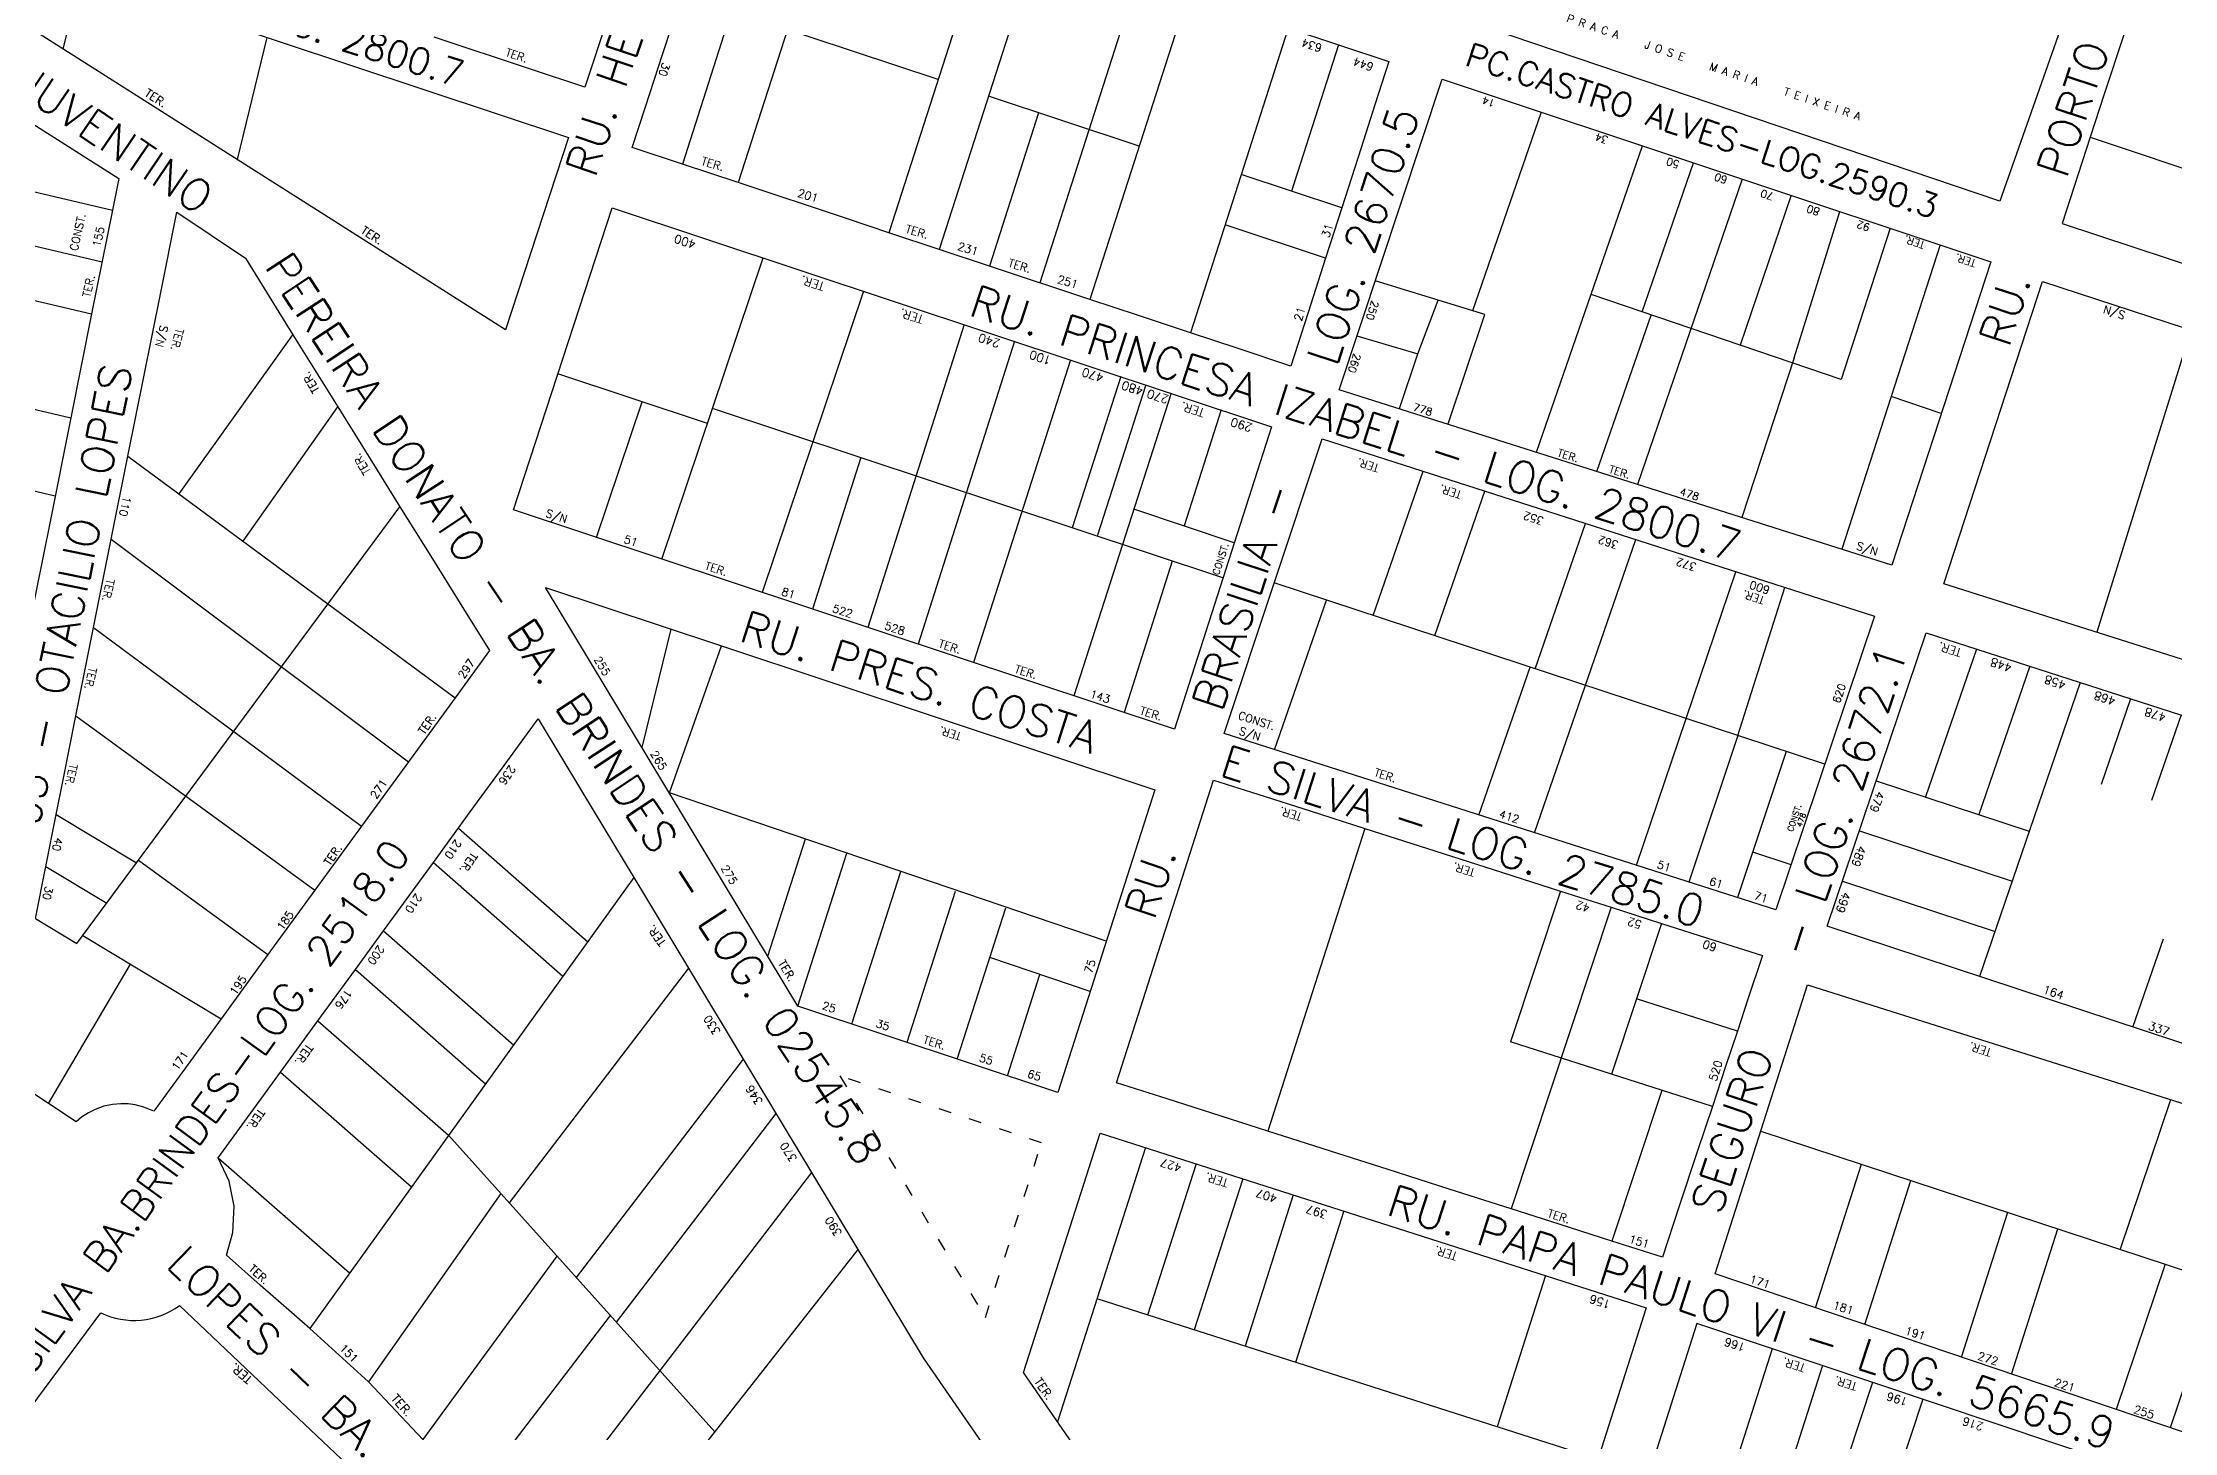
# Model space of a CAD drawing. Extents: x 714896 to 749292, y 8417558 to 8447149.
# Drawn here: x 740052.2 to 740454.8, y 8425999.2 to 8426261.6 of the extents above; entities that cross this region are included whole.
import ezdxf

# ---------------------------------------------------------------- set-up
doc = ezdxf.new("R2010")
doc.units = 0
doc.header["$MEASUREMENT"] = 0
doc.linetypes.add('ACAD_ISO03W100', pattern=[30, 12, -18])
for name, color, linetype in [('LOTE', 7, 'CONTINUOUS'), ('NUM-PORTA', 7, 'CONTINUOUS'), ('QUADRA', 6, 'CONTINUOUS'), ('TEXTO', 7, 'CONTINUOUS'), ('TEXTODERUA', 3, 'CONTINUOUS')]:
    doc.layers.add(name, color=color, linetype=linetype)
doc.styles.add('ROMANS', font='ROMANS.SHX', dxfattribs={"height": 1.5})

msp = doc.modelspace()

# ---------------------------------------------------------------- linework, layer by layer
at = {"layer": 'LOTE', "color": 7}
for p, q in [((740335.23, 8426248.46, 523.03), (740322.26, 8426210.98, 521.15)), ((740438.95, 8426243.73, 528.21), (740495.39, 8426224.85, 526.23)), ((740334.36, 8426184.24, 517.97), (740354.41, 8426242.08, 523.03)), ((740354.31, 8426210.74, 521.13), (740363.99, 8426238.9, 523.03)), ((740373.22, 8426235.83, 523.03), (740353.42, 8426178.19, 517.97)), ((740382.44, 8426232.76, 523.03), (740372.84, 8426204.45, 520.63)), ((740383.06, 8426202.09, 521.03), (740391.67, 8426229.69, 523.03)), ((740401.16, 8426226.56, 523.03), (740391.93, 8426197.98, 520.51)), ((740410.6, 8426223.4, 523.03), (740392.04, 8426165.95, 517.97)), ((740207.28, 8426214.65), (740188.15, 8426157.78)), ((740324.59, 8426210.27, 520.91), (740303.89, 8426216.61, 523.03)), ((740311.95, 8426202.85, 520.68), (740315.81, 8426212.96, 521.63)), ((740391.93, 8426197.98, 521.14), (740344.68, 8426214.01, 521.33)), ((740226.26, 8426208.35), (740208.08, 8426151.17)), ((740317.68, 8426189.61, 517.97), (740324.59, 8426210.27, 520.3)), ((740345.79, 8426180.59, 517.97), (740356.04, 8426210.16, 520.56)), ((740457.96, 8426207.33, 526.25), (740440.19, 8426150.28, 523.24)), ((740235.75, 8426205.2), (740217.57, 8426148.02)), ((740300.45, 8426206.25, 523.03), (740311.95, 8426202.85, 520.68)), ((740308.47, 8426192.54, 517.97), (740311.95, 8426202.85, 520.68)), ((740246.36, 8426201.68), (740228.01, 8426144.55)), ((740255.85, 8426198.53), (740246.68, 8426169.97)), ((740383.06, 8426202.09, 521.03), (740373.14, 8426171.96, 517.97)), ((740265.34, 8426195.38), (740246.99, 8426138.25)), ((740260.6, 8426196.96), (740251.42, 8426168.39)), ((740410.82, 8426191.56, 521.07), (740401.35, 8426194.78, 521.1)), ((740274.83, 8426192.23), (740267.8, 8426170.33)), ((740206.73, 8426183.23), (740197.64, 8426154.63)), ((740303.53, 8426153.45, 1.11), (740312.96, 8426180.68, 2.53)), ((740315.14, 8426149.63, 517.14), (740324.6, 8426176.93, 520.15)), ((740334.14, 8426143.38, 517.13), (740343.64, 8426170.82, 520.15)), ((740333.99, 8426112.43, 514.06), (740353.16, 8426167.75, 520.15)), ((740265.57, 8426163.7), (740256.48, 8426135.1)), ((740362.64, 8426134.01, 517.25), (740284.85, 8426159.59)), ((740353.24, 8426106.27, 514.06), (740372.03, 8426161.69, 520.15)), ((740372.38, 8426130.79, 517.83), (740381.24, 8426158.73, 520.15)), ((740284.9, 8426128.09), (740294.69, 8426156.34, 3.11)), ((740417.45, 8426147.08), (740407.83, 8426119.18, -2.97)), ((740323.5, 8426115.73, 514.06), (740333.19, 8426143.7, 517.14)), ((740427.53, 8426143.84, 524.15), (740417.88, 8426115.87, 521.17)), ((740437.04, 8426140.76, 524.15), (740418.05, 8426085.27, 517.4)), ((740446.58, 8426137.68, 524.15), (740441, 8426121.52, 522.43)), ((740456.11, 8426134.65, 524.15), (740450.53, 8426118.49, 522.43)), ((740388.8, 8426125.37, 518.81), (740362.64, 8426134.01, 517.25)), ((740372.38, 8426130.79, 517.83), (740363.15, 8426103.1, 514.06)), ((740381.54, 8426127.77, 518.17), (740372.33, 8426100.17, 514.06)), ((740382.45, 8426106.38), (740375.2, 8426108.77, -0.43)), ((740447, 8426075.73, 517.4), (740452.76, 8426092.41, 520.31)), ((740454.11, 8426062.02, 520.54), (740444.6, 8426033.78, 516.8)), ((740472.91, 8426056.07, 520.54), (740454.06, 8426000.09, 513.12)), ((740453.1, 8426030.98, 516.78), (740443.86, 8426003.54, 513.14))]:
    msp.add_line(p, q, dxfattribs=at)
at = {"layer": 'LOTE', "color": 7, "flags": 128}
for points in [[(740230.53, 8426283.19), (740212.07, 8426225.7)], [(740240.03, 8426280.04), (740221.56, 8426222.55)], [(740259.01, 8426273.75), (740240.54, 8426216.25)], [(740221.36, 8426254.63), (740173.02, 8426270.65)], [(740182.34, 8426267.56), (740173.05, 8426238.65)], [(740268.5, 8426270.6), (740250.03, 8426213.11)], [(740192.88, 8426264.06), (740183.59, 8426235.15)], [(740287.49, 8426264.31), (740269.01, 8426206.81)], [(740296.98, 8426261.16), (740288.11, 8426233.55)], [(740259.33, 8426242.04), (740230.85, 8426251.48)], [(740240.34, 8426248.33), (740231.05, 8426219.4)], [(740297.6, 8426230.4), (740278.62, 8426236.7)], [(740294.54, 8426220.88), (740275.56, 8426227.18)], [(740169.16, 8426164.08), (740188.3, 8426220.95)], [(740177.77, 8426189.67), (740149.54, 8426199.04)], [(740156.83, 8426168.18), (740165.44, 8426193.77)], [(740275.15, 8426160.52), (740178.95, 8426192.45)], [(740277.29, 8426167.18), (740258.31, 8426173.48)], [(740165.43, 8426128.52), (740170.96, 8426150.84)], [(740170.59, 8426119.95), (740180.45, 8426147.69)], [(740253.12, 8426091.96), (740170.59, 8426119.95)], [(740189.17, 8426089.12), (740196.28, 8426111.24)], [(740194.85, 8426079.7), (740204.13, 8426108.58)], [(740205.04, 8426076.32), (740214.29, 8426105.13)], [(740215.48, 8426072.85), (740224.65, 8426101.41)], [(740224.97, 8426069.7), (740234.14, 8426098.26)], [(740250.07, 8426082.44), (740231.12, 8426088.87)], [(740234.46, 8426066.55), (740240.59, 8426085.65)], [(740378.88, 8426015.01), (740369.77, 8425986.42)], [(740388.36, 8426011.83), (740379.25, 8425983.24)], [(740397.84, 8426008.65), (740379.02, 8425951.68)], [(740407.32, 8426005.47), (740388.5, 8425948.5)]]:
    msp.add_lwpolyline(points, dxfattribs=at)
at = {"layer": 'LOTE', "color": 7, "linetype": 'CONTINUOUS', "flags": 128}
for points in [[(740059.49, 8426274.23), (740056.06, 8426260.4)], [(740094.6, 8426262.58), (740088.98, 8426239.5)], [(740398.54, 8426122.24), (740427.4, 8426112.73)], [(740301.97, 8426113.22), (740283.61, 8426056.09)], [(740395.35, 8426112.76), (740424.21, 8426103.25)], [(740392.16, 8426103.28), (740421.02, 8426093.77)], [(740376.74, 8426056.08), (740501.7, 8426015)]]:
    msp.add_lwpolyline(points, dxfattribs=at)
at = {"layer": 'LOTE', "color": 7}
for points in [[(740036.2, 8426236.83), (740065.41, 8426229.98)], [(740034.24, 8426227.03), (740063.45, 8426220.17)], [(740002.94, 8426224.11), (740061.48, 8426210.37)], [(739998.97, 8426204.51), (740057.55, 8426190.76)], [(740078, 8426176.38), (740099.51, 8426206.43)], [(740090.07, 8426167.48), (740107.97, 8426192.85)], [(739996.1, 8426189.78), (740054.6, 8426176.05)], [(740068.34, 8426183.5), (740130.15, 8426137.91)], [(740058.7, 8426091.52), (740119.72, 8426173.96)], [(740065.2, 8426167.82), (740121.31, 8426125.79)], [(740061.86, 8426151.15), (740112.47, 8426113.67)], [(740058.52, 8426134.48), (740103.63, 8426101.55)], [(740054.79, 8426115.85), (740069.95, 8426106.72)], [(740130.74, 8426113.26), (740155.22, 8426091.82)], [(740052.83, 8426106.04), (740064.32, 8426099.12)], [(740070.35, 8426107.27), (740094.79, 8426089.43)], [(740126.03, 8426106.8), (740150.5, 8426085.35)], [(740163.88, 8426103.96), (740102.68, 8426018.85)], [(740050.86, 8426096.24), (740058.7, 8426091.52)], [(740116.6, 8426093.87), (740141.2, 8426072.32)], [(740059.82, 8426093.04), (740085.95, 8426077.31)], [(740053.32, 8426061.31), (740068.82, 8426087.63)], [(740111.3, 8426086.6), (740135.9, 8426065.04)], [(740174.2, 8426086.83), (740140.32, 8426042.56)], [(740104.23, 8426076.9), (740128.89, 8426055.3)], [(740184.53, 8426069.7), (740152.98, 8426028.48)], [(740097.16, 8426067.2), (740121.88, 8426045.55)], [(740190.72, 8426059.42), (740160.57, 8426020.03)], [(740179.17, 8425999.32), (740128.89, 8426055.3)], [(740085.38, 8426051.04), (740110.2, 8426029.3)], [(740197.43, 8426048.29), (740143.11, 8425977.32)], [(740138.75, 8426044.31), (740113.8, 8426008.78)], [(740206.2, 8426033.73), (740153.04, 8425966.08)], [(740149.37, 8426032.5), (740124.06, 8425997.84)], [(740159.43, 8426021.29), (740133.65, 8425987.61)]]:
    msp.add_lwpolyline(points, dxfattribs=at)
at = {"layer": 'LOTE', "color": 7, "linetype": 'CONTINUOUS', "flags": 128}
for points, elevation in [([(740338.93, 8426101.4), (740329.48, 8426072.92)], 510.87), ([(740348.45, 8426098.35), (740329.57, 8426041.4)], 510.87), ([(740357.98, 8426095.31), (740348.53, 8426066.83)], 510.87), ([(740372.3, 8426074.98), (740353.25, 8426081.07)], 510.87), ([(740367.58, 8426060.74), (740329.48, 8426072.92)], 510.87), ([(740358.06, 8426063.78), (740348.62, 8426035.31)], 510.87), ([(740387.08, 8426022.75), (740395.74, 8426049.84)], 513.02), ([(740396.38, 8426019.6), (740405.07, 8426046.77)], 513.02), ([(740414.62, 8426013.43), (740423.36, 8426040.76)], 513.02), ([(740424.09, 8426010.23), (740432.86, 8426037.64)], 513.02)]:
    msp.add_lwpolyline(points, dxfattribs=dict(at, elevation=elevation))
at = {"layer": 'LOTE', "color": 7, "linetype": 'ACAD_ISO03W100', "ltscale": 0.2}
msp.add_lwpolyline([(740230.29, 8426020.88), (740240.89, 8426053.88), (740202.78, 8426066.53), (740230.29, 8426020.88)], close=True, dxfattribs=at)
at = {"layer": 'LOTE', "color": 7, "ltscale": 0.2, "flags": 128}
for points in [[(740260.55, 8426052.97), (740243.92, 8426001.18)], [(740270.08, 8426049.92), (740260.9, 8426021.36)], [(740278.9, 8426047.1), (740269.73, 8426018.54)], [(740288.43, 8426044.05), (740279.32, 8426015.47)], [(740297.95, 8426041.01), (740288.84, 8426012.43)], [(740336.05, 8426028.83), (740326.94, 8426000.24)], [(740345.99, 8425994.15), (740251.38, 8426024.41)]]:
    msp.add_lwpolyline(points, dxfattribs=at)
at = {"layer": 'QUADRA', "color": 6}
for points in [[(740336.58, 8426312.97), (740438.38, 8426278.53), (740421.89, 8426231.65), (740321.22, 8426265.7), (740336.58, 8426312.97)], [(740015.05, 8426288.98), (740151.55, 8426243.68), (740139.64, 8426207.34), (740014.8, 8426286.59), (740015.05, 8426288.98)], [(740316.53, 8426254.68), (740420.18, 8426220.23), (740401.49, 8426162.94), (740297.07, 8426196.06), (740316.53, 8426254.68)], [(740429.95, 8426216.49), (740557.94, 8426174.65), (740538.38, 8426119.15), (740411.27, 8426159.42), (740429.95, 8426216.49)], [(740293.91, 8426186.79), (740398.21, 8426153.28), (740379.58, 8426097.85), (740275.37, 8426131.13), (740293.91, 8426186.79)], [(740180.45, 8426147.69), (740262.3, 8426120.53), (740243.95, 8426063.4), (740194.85, 8426079.7), (740147.23, 8426158.72), (740180.45, 8426147.69)], [(740407.94, 8426150.15), (740535.05, 8426109.19), (740515.27, 8426053.24), (740389.29, 8426094.75), (740407.94, 8426150.15)], [(740385.57, 8426083.71), (740511.85, 8426043.81), (740491.97, 8425987.27), (740368.13, 8426029.16), (740385.57, 8426083.71)], [(740251.98, 8426055.71), (740355.1, 8426022.73), (740336.88, 8425965.57), (740249.14, 8425993.62), (740237.46, 8426010.51), (740251.98, 8426055.71)], [(740488.77, 8425978.15), (740364.66, 8426019.78), (740346.43, 8425962.6), (740469.09, 8425921.47), (740488.77, 8425978.15)]]:
    msp.add_lwpolyline(points, close=True, dxfattribs=at)
at = {"layer": 'QUADRA', "color": 6, "linetype": 'CONTINUOUS'}
for points in [[(740506.15, 8426256.85), (740492.11, 8426261.49), (740465.72, 8426270.21), (740449.37, 8426275.61), (740445.27, 8426263.07), (740441.6, 8426251.84), (740438.95, 8426243.73), (740433.62, 8426227.42), (740447.2, 8426222.94), (740466.61, 8426216.54), (740476.91, 8426213.14), (740490, 8426208.8), (740518.52, 8426199.4), (740529.38, 8426195.82), (740542.5, 8426191.5), (740561.28, 8426185.3), (740569.17, 8426208.49), (740550.02, 8426214.72), (740526.53, 8426222.43), (740497.74, 8426231.84), (740506.15, 8426256.85)], [(740265.97, 8426131.95), (740141.13, 8426173.38), (740159.82, 8426230.4), (740284.32, 8426189.08), (740265.97, 8426131.95)]]:
    msp.add_lwpolyline(points, close=True, dxfattribs=at)
for points in [[(740287.49, 8426264.31), (740296.98, 8426261.16), (740306.47, 8426258.01), (740303.84, 8426249.82), (740301.23, 8426241.71), (740297.6, 8426230.4), (740294.54, 8426220.88), (740291.26, 8426210.66), (740288, 8426200.51), (740277.84, 8426203.88), (740269.01, 8426206.81), (740259.21, 8426210.06), (740250.03, 8426213.11), (740231.05, 8426219.4), (740212.07, 8426225.7), (740204.06, 8426228.36), (740183.59, 8426235.15), (740173.05, 8426238.65), (740163.56, 8426241.8), (740166.07, 8426249.44), (740169.37, 8426259.52), (740173.02, 8426270.65)], [(740159.01, 8426266.44), (740154.66, 8426253.18), (740154.66, 8426253.18), (740144.36, 8426256.6), (740126.19, 8426262.63)]]:
    msp.add_lwpolyline(points, dxfattribs=at)
at = {"layer": 'QUADRA', "color": 6}
for points in [[(740048.96, 8426247.14), (740066.6, 8426235.94), (740065.41, 8426229.98), (740061.48, 8426210.37), (740057.55, 8426190.76), (740053.63, 8426171.15), (740049.7, 8426151.53)], [(740050.86, 8426096.24), (740054.79, 8426115.85), (740056.1, 8426122.38), (740058.52, 8426134.48), (740061.86, 8426151.15), (740065.2, 8426167.82), (740068.34, 8426183.5), (740071.34, 8426198.46), (740074.53, 8426214.42), (740077.57, 8426229.59), (740090.53, 8426220.87), (740099.51, 8426206.43), (740107.97, 8426192.85), (740114.09, 8426183.01), (740119.72, 8426173.96), (740125.54, 8426164.61), (740131.73, 8426154.67), (740136.63, 8426146.8), (740136.63, 8426146.8), (740130.15, 8426137.91), (740121.31, 8426125.79), (740112.47, 8426113.67), (740103.63, 8426101.55), (740094.79, 8426089.43), (740085.95, 8426077.31), (740079.18, 8426068.02), (740073.21, 8426059.84), (740071.32, 8426060.63), (740069.71, 8426061.04), (740068.37, 8426061.22), (740067, 8426061.26), (740065.43, 8426061.13), (740063.78, 8426060.77), (740062.16, 8426060.19), (740060.87, 8426059.53), (740059.59, 8426058.69), (740058.57, 8426057.84), (740053.32, 8426061.31), (740044.97, 8426066.82)], [(740124.08, 8425997.83), (740113.8, 8426008.78), (740102.68, 8426018.85), (740093.34, 8426027.03), (740086.93, 8426032.65), (740088.13, 8426036.97), (740088.38, 8426041.89), (740087.45, 8426046.62), (740085.38, 8426051.04), (740097.16, 8426067.2), (740104.23, 8426076.9), (740111.3, 8426086.6), (740116.6, 8426093.87), (740126.03, 8426106.8), (740132.99, 8426116.34), (740140.08, 8426126.07), (740145.82, 8426133.94), (740154.21, 8426120.01), (740163.88, 8426103.96), (740174.2, 8426086.83), (740184.53, 8426069.7), (740197.43, 8426048.29), (740206.2, 8426033.73), (740208.9, 8426029.24), (740218.52, 8426013.28), (740241.27, 8425980.4)]]:
    msp.add_lwpolyline(points, dxfattribs=at)
at = {"layer": 'QUADRA', "color": 6, "linetype": 'CONTINUOUS', "elevation": 510.87}
msp.add_lwpolyline([(740357.98, 8426095.31), (740367.83, 8426092.16), (740377.03, 8426089.22), (740374.31, 8426081.01), (740372.3, 8426074.98), (740370.09, 8426068.29), (740367.58, 8426060.74), (740364.8, 8426052.36), (740361.28, 8426041.73), (740358.14, 8426032.26), (740348.62, 8426035.31), (740338.63, 8426038.5), (740329.57, 8426041.4), (740317.9, 8426045.13), (740306.34, 8426048.82), (740295.44, 8426052.31), (740283.61, 8426056.09), (740274.82, 8426058.91), (740264.62, 8426062.17), (740255.04, 8426065.23), (740259.13, 8426077.96), (740262.93, 8426089.8), (740266.94, 8426102.28), (740273.39, 8426122.35), (740281.72, 8426119.69), (740291.59, 8426116.54), (740301.97, 8426113.22), (740313.8, 8426109.43), (740326.17, 8426105.48), (740338.93, 8426101.4), (740348.45, 8426098.35), (740357.98, 8426095.31)], close=True, dxfattribs=at)
at = {"layer": 'QUADRA', "color": 6}
msp.add_lwpolyline([(740096.55, 8425898.18), (740095.3, 8425900.11), (740070.87, 8425928.51), (740062.17, 8425936.53), (740033.44, 8425962.99, 0.105866), (740031.25, 8425978.74), (740063.2, 8426021.79, 0.27949), (740078.06, 8426023.18), (740089.36, 8426012.47), (740098.24, 8426004.06), (740118.99, 8425984.39), (740128.56, 8425972.46), (740150.86, 8425946.61), (740153.9, 8425942.67), (740157.05, 8425938.58), (740175.41, 8425914.74), (740185.51, 8425897.55), (740202.93, 8425871.17), (740208.2, 8425861.35, -0.050492), (740204.4, 8425854.02), (740145.88, 8425842.8, 0.152533), (740125.78, 8425853.11), (740107.4, 8425881.45), (740101.15, 8425891.1)], format="xyb", close=True, dxfattribs=at)

# ---------------------------------------------------------------- texts
at = {"layer": 'NUM-PORTA', "color": 7, "style": 'ROMANS'}
for s, height, rotation, p in [('634', 1.512, 161.5667, (740294, 8426261.18)), ('30', 1.511, 251.5979, (740169.35, 8426257.96)), ('644', 1.517, 161.4077, (740303.74, 8426257.6)), ('14', 1.421, 161.5469, (740326.71, 8426250.73)), ('34', 1.42, 161.5873, (740348.03, 8426243.79)), ('50', 1.42, 161.5867, (740361.49, 8426239.16)), ('60', 1.42, 161.591, (740370.57, 8426236.23)), ('201', 1.532, 343.4251, (740194.67, 8426232.53)), ('70', 1.42, 161.5848, (740379.28, 8426233.13)), ('80', 1.42, 161.5848, (740388, 8426230.23)), ('31', 1.532, 71.6165, (740295.17, 8426224.6)), ('92', 1.419, 161.5738, (740397.45, 8426227.27)), ('400', 1.608, 162.1528, (740175.75, 8426224.16)), ('231', 1.532, 342.9823, (740224.89, 8426222.5)), ('251', 1.532, 342.9823, (740243.74, 8426216.25)), ('21', 1.532, 73.4251, (740289.98, 8426208.88)), ('250', 1.44, 251.736, (740303.28, 8426213)), ('S/N', 1.535, 161.8505, (740445.74, 8426210.75)), ('240', 1.608, 162.1528, (740233.21, 8426205.46)), ('100', 1.608, 162.1528, (740242.85, 8426202.26)), ('260', 1.44, 251.8081, (740299.89, 8426203.03)), ('470', 1.608, 162.1528, (740252.76, 8426198.97)), ('480', 1.608, 162.1528, (740260.26, 8426196.48)), ('270', 1.608, 162.1528, (740265.05, 8426194.89)), ('290', 1.608, 162.1528, (740280.84, 8426189.55)), ('778', 1.43, 342.2542, (740310.93, 8426192.19)), ('110', 1.5, 257.132, (740067.49, 8426176.07)), ('478', 1.43, 342.2542, (740361.28, 8426176.22)), ('372', 1.504, 162.1006, (740364.71, 8426163.19)), ('600', 1.504, 162.1006, (740378.59, 8426158.83)), ('297', 1.5, 55.4224, (740131.77, 8426141.36)), ('448', 1.585, 162.088, (740424.29, 8426144.24)), ('620', 1.456, 71.5159, (740391.63, 8426136.73)), ('458', 1.585, 162.088, (740434.49, 8426140.95)), ('468', 1.585, 162.088, (740443.87, 8426137.93)), ('478', 1.585, 162.088, (740453.41, 8426134.87, -524.15)), ('S/N', 1.497, 342.1651, (740278.05, 8426131.01)), ('271', 1.5, 55.4224, (740115.22, 8426118.67)), ('236', 1.5, 235.7051, (740140.44, 8426125.32)), ('479', 1.565, 250.5537, (740398.61, 8426120.39)), ('412', 1.497, 342.1651, (740327.16, 8426115.33)), ('478', 1.029, 71.4345, (740384.44, 8426113.44)), ('40', 1.5, 257.132, (740054.59, 8426111.65)), ('210', 1.5, 235.7051, (740130.22, 8426111.3)), ('51', 1.497, 342.1651, (740357.01, 8426105.8)), ('489', 1.565, 250.5537, (740395.15, 8426110.1)), ('30', 1.5, 257.132, (740052.75, 8426102.43)), ('61', 1.497, 342.1651, (740366.85, 8426102.65)), ('210', 1.5, 235.7051, (740122.77, 8426101.08)), ('42', 1.547, 162.3124, (740344.61, 8426098.81)), ('71', 1.497, 342.1651, (740375.33, 8426099.94)), ('499', 1.565, 250.5537, (740392.22, 8426101.4)), ('185', 1.5, 55.4224, (740097.58, 8426093.83)), ('52', 1.547, 162.3124, (740354.38, 8426095.69)), ('200', 1.5, 235.7051, (740115.67, 8426091.33)), ('60', 1.547, 162.3124, (740368.56, 8426091.4)), ('195', 1.5, 55.4224, (740088.68, 8426081.64)), ('176', 1.5, 235.7051, (740109.51, 8426083.02)), ('164', 1.565, 340.5537, (740429.85, 8426082.21)), ('337', 1.565, 341.7371, (740449.77, 8426075.32)), ('520', 1.522, 72.8791, (740368.36, 8426065.4)), ('171', 1.526, 342.1254, (740374.47, 8426027.52)), ('181', 1.529, 342.3392, (740390.22, 8426022.59)), ('191', 1.529, 342.3621, (740403.8, 8426017.79)), ('151', 1.508, 314.5601, (740108.16, 8426015)), ('166', 1.545, 162.3025, (740373.94, 8426015.91)), ('272', 1.53, 342.3917, (740417.53, 8426013)), ('221', 1.53, 342.3917, (740432.01, 8426007.99)), ('196', 1.545, 162.3025, (740404.6, 8426005.63)), ('216', 1.545, 162.3025, (740418.91, 8426000.95)), ('255', 1.53, 342.3917, (740447.01, 8426002.92))]:
    msp.add_text(s, height=height, rotation=rotation, dxfattribs=at).set_placement(p)
at = {"layer": 'NUM-PORTA', "style": 'ROMANS'}
for s, height, rotation, p in [('155', 1.5, 77.132, (740063.08, 8426222.88)), ('S/N', 1.5, 255.6967, (740074.48, 8426208.35)), ('S/N', 1.505, 342.2742, (740147.1, 8426172.11)), ('352', 1.498, 161.9105, (740335.86, 8426171.9, 0.07)), ('51', 1.505, 342.2742, (740161.87, 8426167.2)), ('362', 1.498, 161.9105, (740349.98, 8426167.36, 0.07)), ('S/N', 1.5, 342.1627, (740394.63, 8426165.96)), ('81', 1.505, 342.2742, (740191.63, 8426157.33)), ('522', 1.505, 342.2742, (740201.24, 8426154.14)), ('528', 1.505, 342.2742, (740211.1, 8426150.87)), ('255', 1.5, 300.8615, (740156.27, 8426145.17)), ('143', 1.505, 342.2742, (740249.87, 8426138)), ('265', 1.5, 300.8615, (740166.95, 8426127.35)), ('275', 1.5, 300.8615, (740180.28, 8426105.75)), ('75', 1.5, 72.6333, (740250.38, 8426085.75)), ('330', 1.528, 122.4797, (740180.34, 8426074.86)), ('25', 1.5, 342.6333, (740199.31, 8426079.16)), ('35', 1.5, 342.6333, (740209.46, 8426075.79)), ('171', 1.5, 55.4224, (740077.69, 8426067.39)), ('55', 1.5, 342.6333, (740228.99, 8426069.31)), ('65', 1.5, 342.6333, (740238.08, 8426066.3)), ('346', 1.528, 122.4797, (740188.31, 8426061.64)), ('370', 1.528, 122.4797, (740194.79, 8426050.88)), ('427', 1.557, 162.2024, (740267.47, 8426049.78)), ('407', 1.557, 162.2024, (740285.52, 8426044.01)), ('397', 1.557, 162.2024, (740294.98, 8426040.98)), ('390', 1.528, 122.4797, (740203.26, 8426036.84)), ('151', 1.522, 342.8791, (740351.66, 8426035.1)), ('156', 1.557, 162.2024, (740348.49, 8426024.01))]:
    msp.add_text(s, height=height, rotation=rotation, dxfattribs=at).set_placement(p)
at = {"layer": 'TEXTO', "style": 'ROMANS'}
for s, height, rotation, p in [('P R A C A    J O S E    M A R I A    T E I X E I R A', 1.4668, 341.3473, (740339.95, 8426265.58)), ('TER.', 1.489, 341.3567, (740139.52, 8426259.14)), ('TER.', 1.556, 327.1212, (740071.34, 8426251.66)), ('CONST.', 1.5, 77.132, (740058.79, 8426222.15)), ('TER.', 1.556, 327.1212, (740112.16, 8426225.75)), ('TER.', 1.42, 161.5856, (740407.87, 8426223.98, 540.64)), ('TER.', 1.415, 161.4264, (740417.51, 8426220.52)), ('TER.', 1.5, 77.132, (740061.18, 8426213.39)), ('TER.', 1.608, 162.1528, (740200.05, 8426216.23)), ('TER.', 1.608, 162.1528, (740218.73, 8426210.04)), ('TER.', 1.5, 255.6967, (740077.44, 8426207.76)), ('TER.', 1.5, 120.5218, (740104.61, 8426195.98)), ('TER.', 1.608, 162.1528, (740271.83, 8426192.41)), ('TER.', 1.5, 120.5218, (740114.21, 8426180.55)), ('TER.', 1.498, 161.9105, (740304.79, 8426181.88, 0.07)), ('TER.', 1.498, 161.9105, (740320.37, 8426176.88, 0.07)), ('CONST.', 1.3, 72.1849, (740274.37, 8426160.95)), ('TER.', 1.505, 342.2742, (740177.19, 8426162.18)), ('TER.', 1.5, 257.132, (740064.36, 8426160.43)), ('TER.', 1.498, 161.9105, (740377.59, 8426156.95)), ('TER.', 1.505, 342.2742, (740221.31, 8426147.48)), ('TER.', 1.579, 162.0507, (740414.79, 8426147.1)), ('TER.', 1.5, 257.132, (740061.02, 8426143.76)), ('TER.', 1.505, 342.2742, (740235.68, 8426142.71)), ('TER.', 1.5, 55.4224, (740124.28, 8426130.8)), ('TER.', 1.505, 342.2742, (740259.32, 8426134.86)), ('CONST.', 1.498, 342.1944, (740277.9, 8426133.94, -518.81)), ('TER.', 1.5, 162.6333, (740225.89, 8426131.28)), ('TER.', 1.5, 257.132, (740057.37, 8426125.51)), ('TER.', 1.498, 342.1944, (740303.57, 8426123.18)), ('TER.', 1.522, 162.8791, (740290.2, 8426116.08)), ('CONST.', 1.123, 71.6745, (740382.75, 8426112.5)), ('TER.', 1.5, 55.4224, (740106.46, 8426106.05)), ('TER.', 1.5, 235.7051, (740133.24, 8426108.89)), ('TER.', 1.522, 162.8791, (740322.93, 8426105.56)), ('TER.', 1.528, 125.3999, (740170.07, 8426091.69)), ('TER.', 1.5, 300.8615, (740191.09, 8426087.82)), ('TER.', 1.5, 342.6333, (740218.41, 8426072.71)), ('TER.', 1.5, 235.7051, (740102.15, 8426072.66)), ('TER.', 1.526, 161.9245, (740420.45, 8426071.59)), ('TER.', 1.5, 235.7051, (740093.04, 8426060.44)), ('TER.', 1.557, 162.2024, (740276.27, 8426046.97)), ('TER.', 1.522, 342.8791, (740336.31, 8426039.91)), ('TER.', 1.557, 162.2024, (740319.57, 8426033.12)), ('TER.', 1.5, 318.0121, (740091.01, 8426029.9)), ('TER.', 1.545, 162.2842, (740385.27, 8426012.05)), ('TER.', 1.595, 139.1954, (740091.99, 8426009.49)), ('TER.', 1.557, 304.9672, (740239.44, 8426008.79)), ('TER.', 1.545, 162.3033, (740395.07, 8426008.55)), ('TER.', 1.637, 312.0445, (740117.94, 8426005.49))]:
    msp.add_text(s, height=height, rotation=rotation, dxfattribs=at).set_placement(p)
at = {"layer": 'TEXTO', "color": 7, "style": 'ROMANS'}
for height, rotation, p in [(1.532, 343.4251, (740176.5, 8426238.56)), (1.532, 343.4251, (740215.08, 8426225.76)), (1.532, 343.4251, (740234.44, 8426219.33)), (1.43, 342.2542, (740338.19, 8426183.55)), (1.43, 342.2542, (740347.93, 8426180.46))]:
    msp.add_text('TER.', height=height, rotation=rotation, dxfattribs=at).set_placement(p)
at = {"layer": 'TEXTODERUA', "style": 'ROMANS'}
for s, height, rotation, p in [('RU. HEITOR DIAS - LOG. 2595.4', 6, 71.3353, (740156.56, 8426235.86)), ('RU.PRINCESA IZABEL - LOG. 2800.7', 5, 342.1818, (740013.25, 8426290.87)), ('RU. 06 JUVENTINO', 6, 325.9259, (740019.92, 8426270.65)), ('PC.CASTRO ALVES-LOG.2590.3', 4.5, 341.894, (740320.59, 8426257.35)), ('PORTO', 6, 71.7274, (740434.45, 8426235.7)), ('LOG. 2670.5', 6, 71.7274, (740296.58, 8426200.25)), ('PEREIRA DONATO - BA. BRINDES - LOG. 02545.8', 6, 303.407, (740094.03, 8426219.36)), ('RU. PRINCESA IZABEL - LOG. 2800.7', 6, 342.1079, (740226.89, 8426210.2)), ('RU.', 6, 71.7274, (740423.54, 8426203.82)), ('TV. 05 - OTACILIO LOPES', 6, 78.4561, (740048.41, 8426098.1)), ('BRASILIA - ', 6, 71.7274, (740274.89, 8426135.05)), ('RU. PRES. COSTA', 6, 342.242, (740183.49, 8426148.71)), ('- LOG. 2672.1', 6, 71.7274, (740385.32, 8426088.48)), ('E SILVA - LOG. 2785.0', 6, 342.242, (740274.26, 8426123.36)), ('RU.12 MANOEL BOTELHO TEIXEIRA SILVA BA.BRINDES-LOG. 2518.0', 5.7, 53.9495, (739971.44, 8425901.63)), ('RU.', 6, 71.7274, (740262.17, 8426095.68)), ('SEGURO', 6, 71.7274, (740369.11, 8426040.04)), ('RU. PAPA PAULO VI - LOG. 5665.9', 6, 341.9157, (740305.74, 8426040.39)), ('LOPES - BA.', 6, 315.9146, (740075.34, 8426030.68))]:
    msp.add_text(s, height=height, rotation=rotation, dxfattribs=at).set_placement(p)

doc.saveas('drawing.dxf')
